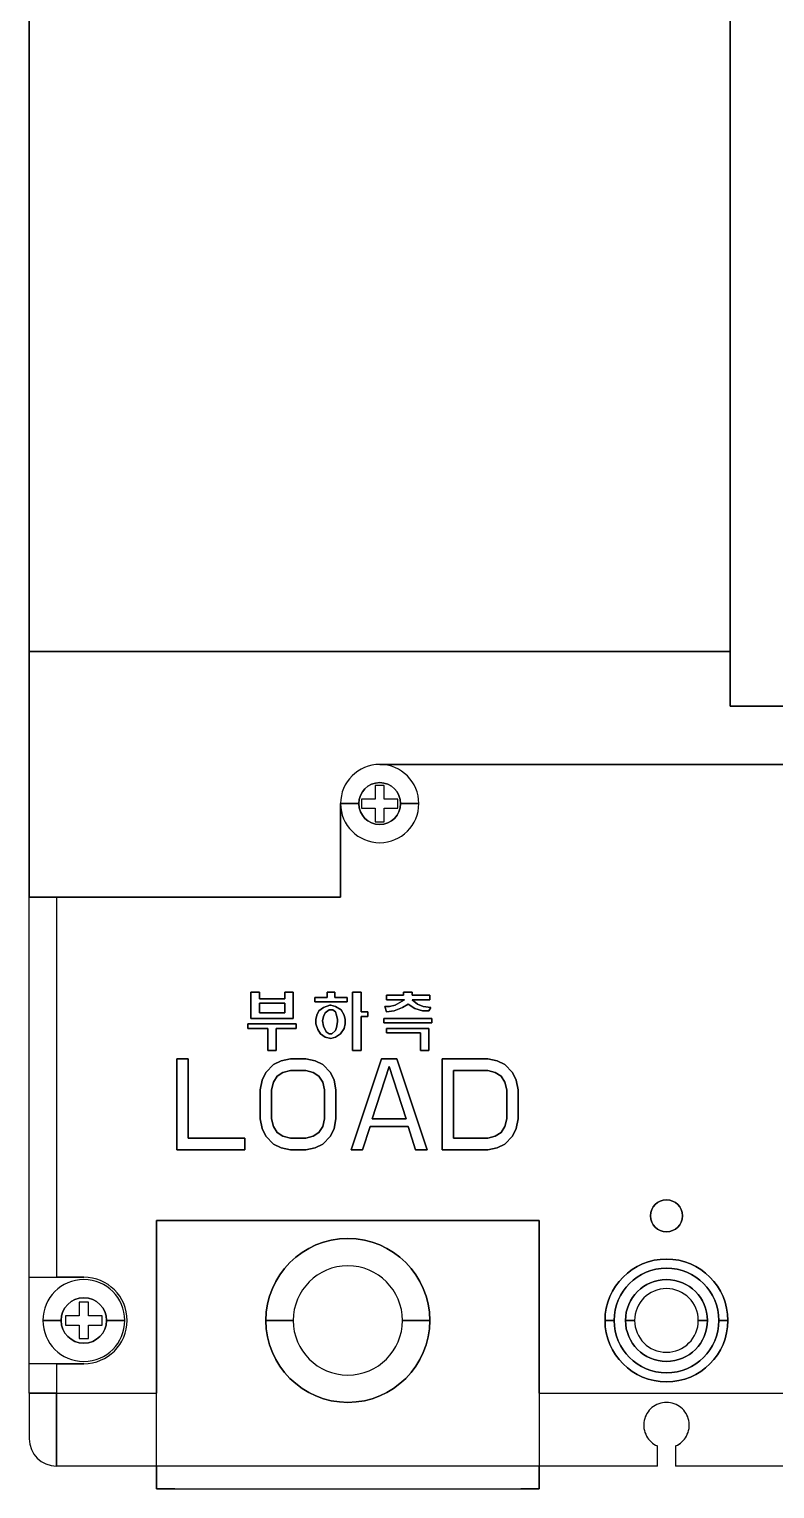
# Model space of a CAD drawing. Header units: inches. Extents: x 0 to 210, y 0 to 280.
# Drawn here: x 0 to 81.9, y 0 to 160.4 of the extents above; entities that cross this region are included whole.
import ezdxf

# ---------------------------------------------------------------- set-up
doc = ezdxf.new("R2010")
doc.units = ezdxf.units.IN

# ---------------------------------------------------------------- blocks, each defined once
blk = doc.blocks.new('ABS(N)803')
for p, q in [((145160.33, 40848.66), (145160.33, 40959.66)), ((145160.33, 40959.66), (145160.33, 40848.66)), ((145083.33, 40854.66), (145083.33, 40950.66)), ((145083.33, 40950.66), (145083.33, 40854.66)), ((145083.33, 40827.66), (145083.33, 40854.66)), ((145083.33, 40854.66), (145083.33, 40827.66)), ((145160.33, 40854.66), (145083.33, 40854.66)), ((145083.33, 40854.66), (145160.33, 40854.66)), ((145216.33, 40848.66), (145160.33, 40848.66)), ((145160.33, 40848.66), (145216.33, 40848.66)), ((145121.83, 40842.26), (145254.83, 40842.26)), ((145254.83, 40842.26), (145121.83, 40842.26)), ((145122.33, 40839.96), (145121.33, 40839.96)), ((145121.33, 40839.96), (145121.33, 40838.46)), ((145122.33, 40839.96), (145121.33, 40839.96)), ((145121.33, 40839.96), (145121.33, 40838.46)), ((145122.33, 40838.46), (145122.33, 40839.96)), ((145122.33, 40838.46), (145122.33, 40839.96)), ((145117.53, 40827.66), (145117.53, 40837.96)), ((145117.53, 40837.96), (145117.53, 40827.66)), ((145117.53, 40837.96), (145119.53, 40837.96)), ((145119.53, 40837.96), (145117.53, 40837.96)), ((145121.33, 40838.46), (145119.83, 40838.46)), ((145119.83, 40838.46), (145119.83, 40837.46)), ((145119.83, 40838.46), (145119.83, 40837.46)), ((145121.33, 40838.46), (145119.83, 40838.46)), ((145123.83, 40838.46), (145122.33, 40838.46)), ((145123.83, 40838.46), (145122.33, 40838.46)), ((145123.83, 40837.46), (145123.83, 40838.46)), ((145123.83, 40837.46), (145123.83, 40838.46)), ((145124.13, 40837.96), (145126.13, 40837.96)), ((145126.13, 40837.96), (145124.13, 40837.96)), ((145119.83, 40837.46), (145121.33, 40837.46)), ((145119.83, 40837.46), (145121.33, 40837.46)), ((145121.33, 40837.46), (145121.33, 40835.96)), ((145121.33, 40837.46), (145121.33, 40835.96)), ((145122.33, 40835.96), (145122.33, 40837.46)), ((145122.33, 40837.46), (145123.83, 40837.46)), ((145122.33, 40837.46), (145123.83, 40837.46)), ((145122.33, 40835.96), (145122.33, 40837.46)), ((145121.33, 40835.96), (145122.33, 40835.96)), ((145121.33, 40835.96), (145122.33, 40835.96)), ((145083.33, 40785.91), (145083.33, 40827.66)), ((145083.33, 40785.91), (145083.33, 40827.66)), ((145083.33, 40827.66), (145117.53, 40827.66)), ((145117.53, 40827.66), (145083.33, 40827.66)), ((145086.33, 40827.66), (145086.33, 40785.91)), ((145086.33, 40827.66), (145086.33, 40785.91)), ((145107.67, 40817.25), (145107.67, 40814.34)), ((145108.61, 40817.25), (145107.67, 40817.25)), ((145107.67, 40814.34), (145107.67, 40817.25)), ((145107.67, 40817.25), (145108.61, 40817.25)), ((145108.61, 40816.52), (145108.61, 40817.25)), ((145108.61, 40817.25), (145108.61, 40816.52)), ((145112.33, 40817.25), (145111.4, 40817.25)), ((145111.4, 40817.25), (145111.4, 40816.52)), ((145111.4, 40816.52), (145111.4, 40817.25)), ((145111.4, 40817.25), (145112.33, 40817.25)), ((145112.33, 40814.34), (145112.33, 40817.25)), ((145112.33, 40817.25), (145112.33, 40814.34)), ((145116.89, 40817.25), (145116.06, 40817.25)), ((145116.06, 40817.25), (145116.06, 40816.64)), ((145116.06, 40816.64), (145116.06, 40817.25)), ((145116.06, 40817.25), (145116.89, 40817.25)), ((145116.89, 40816.64), (145116.89, 40817.25)), ((145116.89, 40817.25), (145116.89, 40816.64)), ((145118.86, 40817.25), (145118.86, 40810.83)), ((145119.79, 40817.25), (145118.86, 40817.25)), ((145118.86, 40810.83), (145118.86, 40817.25)), ((145118.86, 40817.25), (145119.79, 40817.25)), ((145119.79, 40815.07), (145119.79, 40817.25)), ((145119.79, 40817.25), (145119.79, 40815.07)), ((145125.38, 40817.25), (145124.45, 40817.25)), ((145124.45, 40817.25), (145124.45, 40816.89)), ((145124.45, 40816.89), (145124.45, 40817.25)), ((145124.45, 40817.25), (145125.38, 40817.25)), ((145125.38, 40816.89), (145125.38, 40817.25)), ((145125.38, 40817.25), (145125.38, 40816.89)), ((145111.4, 40816.52), (145108.61, 40816.52)), ((145108.61, 40816.52), (145111.4, 40816.52)), ((145108.61, 40816.04), (145111.4, 40816.04)), ((145108.61, 40814.95), (145108.61, 40816.04)), ((145111.4, 40816.04), (145108.61, 40816.04)), ((145108.61, 40816.04), (145108.61, 40814.95)), ((145111.4, 40816.04), (145111.4, 40814.95)), ((145111.4, 40814.95), (145111.4, 40816.04)), ((145114.72, 40816.64), (145114.72, 40816.16)), ((145116.06, 40816.64), (145114.72, 40816.64)), ((145114.72, 40816.16), (145114.72, 40816.64)), ((145114.72, 40816.64), (145116.06, 40816.64)), ((145114.72, 40816.16), (145118.24, 40816.16)), ((145118.24, 40816.16), (145114.72, 40816.16)), ((145115.65, 40815.55), (145115.13, 40815.19)), ((145115.13, 40815.19), (145115.65, 40815.55)), ((145116.37, 40815.8), (145115.65, 40815.55)), ((145115.65, 40815.55), (145116.37, 40815.8)), ((145116.48, 40815.8), (145116.37, 40815.8)), ((145116.37, 40815.8), (145116.48, 40815.8)), ((145116.99, 40815.67), (145116.48, 40815.8)), ((145116.48, 40815.8), (145116.99, 40815.67)), ((145118.24, 40816.64), (145116.89, 40816.64)), ((145116.89, 40816.64), (145118.24, 40816.64)), ((145117.61, 40815.31), (145116.99, 40815.67)), ((145116.99, 40815.67), (145117.61, 40815.31)), ((145118.24, 40816.16), (145118.24, 40816.64)), ((145118.24, 40816.64), (145118.24, 40816.16)), ((145122.9, 40815.67), (145122.38, 40815.67)), ((145122.38, 40815.67), (145122.58, 40815.07)), ((145122.58, 40815.07), (145122.38, 40815.67)), ((145122.38, 40815.67), (145122.9, 40815.67)), ((145122.58, 40816.89), (145122.58, 40816.4)), ((145124.45, 40816.89), (145122.58, 40816.89)), ((145122.58, 40816.4), (145122.58, 40816.89)), ((145122.58, 40816.89), (145124.45, 40816.89)), ((145122.58, 40816.4), (145124.55, 40816.4)), ((145124.55, 40816.4), (145122.58, 40816.4)), ((145123.52, 40815.8), (145122.9, 40815.67)), ((145122.9, 40815.67), (145123.52, 40815.8)), ((145123.41, 40815.19), (145124.35, 40815.55)), ((145124.35, 40815.55), (145123.41, 40815.19)), ((145124.55, 40816.4), (145123.52, 40815.8)), ((145123.52, 40815.8), (145124.55, 40816.4)), ((145124.35, 40815.55), (145124.97, 40815.92)), ((145124.97, 40815.92), (145124.35, 40815.55)), ((145124.97, 40815.92), (145125.69, 40815.43)), ((145125.69, 40815.43), (145124.97, 40815.92)), ((145127.35, 40816.89), (145125.38, 40816.89)), ((145125.38, 40816.89), (145127.35, 40816.89)), ((145126, 40815.92), (145125.38, 40816.4)), ((145125.38, 40816.4), (145127.35, 40816.4)), ((145127.35, 40816.4), (145125.38, 40816.4)), ((145125.38, 40816.4), (145126, 40815.92)), ((145125.69, 40815.43), (145126.52, 40815.19)), ((145126.52, 40815.19), (145125.69, 40815.43)), ((145126.62, 40815.67), (145126, 40815.92)), ((145126, 40815.92), (145126.62, 40815.67)), ((145127.45, 40815.55), (145126.62, 40815.67)), ((145126.62, 40815.67), (145127.45, 40815.55)), ((145127.24, 40815.19), (145127.45, 40815.55)), ((145127.45, 40815.55), (145127.24, 40815.19)), ((145127.35, 40816.4), (145127.35, 40816.89)), ((145127.35, 40816.89), (145127.35, 40816.4)), ((145107.67, 40814.34), (145112.33, 40814.34)), ((145112.33, 40814.34), (145107.67, 40814.34)), ((145111.4, 40814.95), (145108.61, 40814.95)), ((145108.61, 40814.95), (145111.4, 40814.95)), ((145114.92, 40814.71), (145114.82, 40814.22)), ((145114.82, 40814.22), (145114.92, 40814.71)), ((145114.82, 40814.22), (145114.82, 40813.74)), ((145114.82, 40813.74), (145114.82, 40814.22)), ((145115.13, 40815.19), (145114.92, 40814.71)), ((145114.92, 40814.71), (145115.13, 40815.19)), ((145115.54, 40814.1), (145115.65, 40814.58)), ((145115.65, 40814.58), (145115.54, 40814.1)), ((145115.65, 40813.49), (145115.54, 40814.1)), ((145115.54, 40814.1), (145115.65, 40813.49)), ((145115.65, 40814.58), (145115.85, 40814.95)), ((145115.85, 40814.95), (145115.65, 40814.58)), ((145115.85, 40814.95), (145116.27, 40815.31)), ((145116.27, 40815.31), (145115.85, 40814.95)), ((145116.27, 40815.31), (145116.68, 40815.31)), ((145116.68, 40815.31), (145116.27, 40815.31)), ((145116.68, 40815.31), (145116.99, 40815.07)), ((145116.99, 40815.07), (145116.68, 40815.31)), ((145116.99, 40815.07), (145117.1, 40814.71)), ((145117.1, 40814.71), (145116.99, 40815.07)), ((145117.1, 40814.71), (145117.2, 40814.22)), ((145117.2, 40814.22), (145117.1, 40814.71)), ((145117.2, 40813.98), (145117.1, 40813.37)), ((145117.1, 40813.37), (145117.2, 40813.98)), ((145117.2, 40814.22), (145117.2, 40813.98)), ((145117.2, 40813.98), (145117.2, 40814.22)), ((145117.93, 40814.71), (145117.61, 40815.31)), ((145117.61, 40815.31), (145117.93, 40814.71)), ((145118.03, 40814.22), (145117.93, 40814.71)), ((145117.93, 40814.71), (145118.03, 40814.22)), ((145118.03, 40813.74), (145118.03, 40814.22)), ((145118.03, 40814.22), (145118.03, 40813.74)), ((145120.51, 40815.07), (145119.79, 40815.07)), ((145119.79, 40815.07), (145120.51, 40815.07)), ((145119.79, 40810.83), (145119.79, 40814.58)), ((145119.79, 40814.58), (145120.51, 40814.58)), ((145120.51, 40814.58), (145119.79, 40814.58)), ((145119.79, 40814.58), (145119.79, 40810.83)), ((145120.51, 40814.58), (145120.51, 40815.07)), ((145120.51, 40815.07), (145120.51, 40814.58)), ((145122.27, 40814.34), (145122.27, 40813.86)), ((145127.56, 40814.34), (145122.27, 40814.34)), ((145122.27, 40813.86), (145122.27, 40814.34)), ((145122.27, 40814.34), (145127.56, 40814.34)), ((145122.27, 40813.86), (145127.56, 40813.86)), ((145127.56, 40813.86), (145122.27, 40813.86)), ((145122.58, 40815.07), (145123.41, 40815.19)), ((145123.41, 40815.19), (145122.58, 40815.07)), ((145126.52, 40815.19), (145127.24, 40815.19)), ((145127.24, 40815.19), (145126.52, 40815.19)), ((145127.56, 40813.86), (145127.56, 40814.34)), ((145127.56, 40814.34), (145127.56, 40813.86)), ((145107.36, 40813.74), (145107.36, 40813.25)), ((145112.64, 40813.74), (145107.36, 40813.74)), ((145107.36, 40813.25), (145107.36, 40813.74)), ((145107.36, 40813.74), (145112.64, 40813.74)), ((145107.36, 40813.25), (145109.54, 40813.25)), ((145109.54, 40813.25), (145107.36, 40813.25)), ((145109.54, 40813.25), (145109.54, 40810.83)), ((145109.54, 40810.83), (145109.54, 40813.25)), ((145110.47, 40810.83), (145110.47, 40813.25)), ((145110.47, 40813.25), (145112.64, 40813.25)), ((145112.64, 40813.25), (145110.47, 40813.25)), ((145110.47, 40813.25), (145110.47, 40810.83)), ((145112.64, 40813.25), (145112.64, 40813.74)), ((145112.64, 40813.74), (145112.64, 40813.25)), ((145114.82, 40813.74), (145115.03, 40813.13)), ((145115.03, 40813.13), (145114.82, 40813.74)), ((145115.03, 40813.13), (145115.34, 40812.65)), ((145115.34, 40812.65), (145115.03, 40813.13)), ((145115.34, 40812.65), (145115.85, 40812.28)), ((145115.85, 40812.28), (145115.34, 40812.65)), ((145115.96, 40812.89), (145115.65, 40813.49)), ((145115.65, 40813.49), (145115.96, 40812.89)), ((145115.85, 40812.28), (145116.48, 40812.16)), ((145116.48, 40812.16), (145115.85, 40812.28)), ((145116.27, 40812.65), (145115.96, 40812.89)), ((145115.96, 40812.89), (145116.27, 40812.65)), ((145116.58, 40812.65), (145116.27, 40812.65)), ((145116.27, 40812.65), (145116.58, 40812.65)), ((145116.48, 40812.16), (145116.99, 40812.28)), ((145116.99, 40812.28), (145116.48, 40812.16)), ((145116.99, 40813.01), (145116.58, 40812.65)), ((145116.58, 40812.65), (145116.99, 40813.01)), ((145117.1, 40813.37), (145116.99, 40813.01)), ((145116.99, 40813.01), (145117.1, 40813.37)), ((145116.99, 40812.28), (145117.51, 40812.65)), ((145117.51, 40812.65), (145116.99, 40812.28)), ((145117.51, 40812.65), (145117.93, 40813.25)), ((145117.93, 40813.25), (145117.51, 40812.65)), ((145117.93, 40813.25), (145118.03, 40813.74)), ((145118.03, 40813.74), (145117.93, 40813.25)), ((145122.58, 40813.25), (145122.58, 40812.77)), ((145127.24, 40813.25), (145122.58, 40813.25)), ((145122.58, 40812.77), (145122.58, 40813.25)), ((145122.58, 40813.25), (145127.24, 40813.25)), ((145122.58, 40812.77), (145126.31, 40812.77)), ((145126.31, 40812.77), (145122.58, 40812.77)), ((145126.31, 40812.77), (145126.31, 40810.83)), ((145126.31, 40810.83), (145126.31, 40812.77)), ((145127.24, 40810.83), (145127.24, 40813.25)), ((145127.24, 40813.25), (145127.24, 40810.83)), ((145109.54, 40810.83), (145110.47, 40810.83)), ((145110.47, 40810.83), (145109.54, 40810.83)), ((145118.86, 40810.83), (145119.79, 40810.83)), ((145119.79, 40810.83), (145118.86, 40810.83)), ((145126.31, 40810.83), (145127.24, 40810.83)), ((145127.24, 40810.83), (145126.31, 40810.83)), ((145099.53, 40799.91), (145099.53, 40809.91)), ((145099.53, 40809.91), (145100.78, 40809.91)), ((145099.53, 40809.91), (145099.53, 40799.91)), ((145100.78, 40809.91), (145099.53, 40809.91)), ((145100.78, 40809.91), (145100.78, 40801.18)), ((145100.78, 40801.18), (145100.78, 40809.91)), ((145110.16, 40809.27), (145109.33, 40808.42)), ((145109.33, 40808.42), (145110.16, 40809.27)), ((145110.99, 40809.69), (145110.16, 40809.27)), ((145110.16, 40809.27), (145110.99, 40809.69)), ((145112.03, 40809.91), (145110.99, 40809.69)), ((145110.99, 40809.69), (145112.03, 40809.91)), ((145113.7, 40809.91), (145112.03, 40809.91)), ((145112.03, 40809.91), (145113.7, 40809.91)), ((145114.74, 40809.69), (145113.7, 40809.91)), ((145113.7, 40809.91), (145114.74, 40809.69)), ((145115.58, 40809.27), (145114.74, 40809.69)), ((145114.74, 40809.69), (145115.58, 40809.27)), ((145116.41, 40808.42), (145115.58, 40809.27)), ((145115.58, 40809.27), (145116.41, 40808.42)), ((145122.03, 40809.91), (145118.7, 40799.91)), ((145118.7, 40799.91), (145122.03, 40809.91)), ((145120.99, 40803.31), (145122.87, 40809.06)), ((145122.87, 40809.06), (145120.99, 40803.31)), ((145123.7, 40809.91), (145122.03, 40809.91)), ((145122.03, 40809.91), (145123.7, 40809.91)), ((145122.87, 40809.06), (145124.74, 40803.31)), ((145124.74, 40803.31), (145122.87, 40809.06)), ((145127.03, 40799.91), (145123.7, 40809.91)), ((145123.7, 40809.91), (145127.03, 40799.91)), ((145133.7, 40809.91), (145128.7, 40809.91)), ((145128.7, 40809.91), (145128.7, 40799.91)), ((145128.7, 40809.91), (145133.7, 40809.91)), ((145128.7, 40799.91), (145128.7, 40809.91)), ((145134.74, 40809.69), (145133.7, 40809.91)), ((145133.7, 40809.91), (145134.74, 40809.69)), ((145135.58, 40809.27), (145134.74, 40809.69)), ((145134.74, 40809.69), (145135.58, 40809.27)), ((145136.41, 40808.42), (145135.58, 40809.27)), ((145135.58, 40809.27), (145136.41, 40808.42)), ((145108.91, 40807.57), (145108.7, 40806.5)), ((145108.7, 40806.5), (145108.91, 40807.57)), ((145109.33, 40808.42), (145108.91, 40807.57)), ((145108.91, 40807.57), (145109.33, 40808.42)), ((145110.16, 40807.35), (145110.58, 40807.99)), ((145110.58, 40807.99), (145110.16, 40807.35)), ((145110.58, 40807.99), (145111.2, 40808.42)), ((145111.2, 40808.42), (145110.58, 40807.99)), ((145111.2, 40808.42), (145112.03, 40808.63)), ((145112.03, 40808.63), (145111.2, 40808.42)), ((145112.03, 40808.63), (145113.7, 40808.63)), ((145113.7, 40808.63), (145112.03, 40808.63)), ((145113.7, 40808.63), (145114.53, 40808.42)), ((145114.53, 40808.42), (145113.7, 40808.63)), ((145114.53, 40808.42), (145115.16, 40807.99)), ((145115.16, 40807.99), (145114.53, 40808.42)), ((145115.16, 40807.99), (145115.58, 40807.35)), ((145115.58, 40807.35), (145115.16, 40807.99)), ((145116.83, 40807.57), (145116.41, 40808.42)), ((145116.41, 40808.42), (145116.83, 40807.57)), ((145117.03, 40806.5), (145116.83, 40807.57)), ((145116.83, 40807.57), (145117.03, 40806.5)), ((145129.95, 40808.63), (145133.7, 40808.63)), ((145129.95, 40801.18), (145129.95, 40808.63)), ((145133.7, 40808.63), (145129.95, 40808.63)), ((145129.95, 40808.63), (145129.95, 40801.18)), ((145133.7, 40808.63), (145134.53, 40808.42)), ((145134.53, 40808.42), (145133.7, 40808.63)), ((145134.53, 40808.42), (145135.16, 40807.99)), ((145135.16, 40807.99), (145134.53, 40808.42)), ((145135.16, 40807.99), (145135.58, 40807.35)), ((145135.58, 40807.35), (145135.16, 40807.99)), ((145136.83, 40807.57), (145136.41, 40808.42)), ((145136.41, 40808.42), (145136.83, 40807.57)), ((145137.03, 40806.5), (145136.83, 40807.57)), ((145136.83, 40807.57), (145137.03, 40806.5)), ((145108.7, 40806.5), (145108.7, 40803.31)), ((145108.7, 40803.31), (145108.7, 40806.5)), ((145109.95, 40806.5), (145110.16, 40807.35)), ((145110.16, 40807.35), (145109.95, 40806.5)), ((145109.95, 40803.31), (145109.95, 40806.5)), ((145109.95, 40806.5), (145109.95, 40803.31)), ((145115.58, 40807.35), (145115.78, 40806.5)), ((145115.78, 40806.5), (145115.58, 40807.35)), ((145115.78, 40806.5), (145115.78, 40803.31)), ((145115.78, 40803.31), (145115.78, 40806.5)), ((145117.03, 40803.31), (145117.03, 40806.5)), ((145117.03, 40806.5), (145117.03, 40803.31)), ((145135.58, 40807.35), (145135.78, 40806.5)), ((145135.78, 40806.5), (145135.58, 40807.35)), ((145135.78, 40806.5), (145135.78, 40803.31)), ((145135.78, 40803.31), (145135.78, 40806.5)), ((145137.03, 40803.31), (145137.03, 40806.5)), ((145137.03, 40806.5), (145137.03, 40803.31)), ((145108.7, 40803.31), (145108.91, 40802.25)), ((145108.91, 40802.25), (145108.7, 40803.31)), ((145110.16, 40802.46), (145109.95, 40803.31)), ((145109.95, 40803.31), (145110.16, 40802.46)), ((145115.78, 40803.31), (145115.58, 40802.46)), ((145115.58, 40802.46), (145115.78, 40803.31)), ((145116.83, 40802.25), (145117.03, 40803.31)), ((145117.03, 40803.31), (145116.83, 40802.25)), ((145124.74, 40803.31), (145120.99, 40803.31)), ((145120.99, 40803.31), (145124.74, 40803.31)), ((145135.78, 40803.31), (145135.58, 40802.46)), ((145135.58, 40802.46), (145135.78, 40803.31)), ((145136.83, 40802.25), (145137.03, 40803.31)), ((145137.03, 40803.31), (145136.83, 40802.25)), ((145100.78, 40801.18), (145107.03, 40801.18)), ((145107.03, 40801.18), (145100.78, 40801.18)), ((145107.03, 40801.18), (145107.03, 40799.91)), ((145107.03, 40799.91), (145107.03, 40801.18)), ((145108.91, 40802.25), (145109.33, 40801.4)), ((145109.33, 40801.4), (145108.91, 40802.25)), ((145109.33, 40801.4), (145110.16, 40800.55)), ((145110.16, 40800.55), (145109.33, 40801.4)), ((145110.58, 40801.82), (145110.16, 40802.46)), ((145110.16, 40802.46), (145110.58, 40801.82)), ((145111.2, 40801.4), (145110.58, 40801.82)), ((145110.58, 40801.82), (145111.2, 40801.4)), ((145112.03, 40801.18), (145111.2, 40801.4)), ((145111.2, 40801.4), (145112.03, 40801.18)), ((145113.7, 40801.18), (145112.03, 40801.18)), ((145112.03, 40801.18), (145113.7, 40801.18)), ((145114.53, 40801.4), (145113.7, 40801.18)), ((145113.7, 40801.18), (145114.53, 40801.4)), ((145115.16, 40801.82), (145114.53, 40801.4)), ((145114.53, 40801.4), (145115.16, 40801.82)), ((145115.58, 40802.46), (145115.16, 40801.82)), ((145115.16, 40801.82), (145115.58, 40802.46)), ((145115.58, 40800.55), (145116.41, 40801.4)), ((145116.41, 40801.4), (145115.58, 40800.55)), ((145116.41, 40801.4), (145116.83, 40802.25)), ((145116.83, 40802.25), (145116.41, 40801.4)), ((145119.95, 40799.91), (145120.78, 40802.46)), ((145120.78, 40802.46), (145119.95, 40799.91)), ((145120.78, 40802.46), (145124.95, 40802.46)), ((145124.95, 40802.46), (145120.78, 40802.46)), ((145124.95, 40802.46), (145125.78, 40799.91)), ((145125.78, 40799.91), (145124.95, 40802.46)), ((145133.7, 40801.18), (145129.95, 40801.18)), ((145129.95, 40801.18), (145133.7, 40801.18)), ((145134.53, 40801.4), (145133.7, 40801.18)), ((145133.7, 40801.18), (145134.53, 40801.4)), ((145135.16, 40801.82), (145134.53, 40801.4)), ((145134.53, 40801.4), (145135.16, 40801.82)), ((145135.58, 40802.46), (145135.16, 40801.82)), ((145135.16, 40801.82), (145135.58, 40802.46)), ((145135.58, 40800.55), (145136.41, 40801.4)), ((145136.41, 40801.4), (145135.58, 40800.55)), ((145136.41, 40801.4), (145136.83, 40802.25)), ((145136.83, 40802.25), (145136.41, 40801.4)), ((145107.03, 40799.91), (145099.53, 40799.91)), ((145099.53, 40799.91), (145107.03, 40799.91)), ((145110.16, 40800.55), (145110.99, 40800.12)), ((145110.99, 40800.12), (145110.16, 40800.55)), ((145110.99, 40800.12), (145112.03, 40799.91)), ((145112.03, 40799.91), (145110.99, 40800.12)), ((145112.03, 40799.91), (145113.7, 40799.91)), ((145113.7, 40799.91), (145112.03, 40799.91)), ((145113.7, 40799.91), (145114.74, 40800.12)), ((145114.74, 40800.12), (145113.7, 40799.91)), ((145114.74, 40800.12), (145115.58, 40800.55)), ((145115.58, 40800.55), (145114.74, 40800.12)), ((145118.7, 40799.91), (145119.95, 40799.91)), ((145119.95, 40799.91), (145118.7, 40799.91)), ((145125.78, 40799.91), (145127.03, 40799.91)), ((145127.03, 40799.91), (145125.78, 40799.91)), ((145128.7, 40799.91), (145133.7, 40799.91)), ((145133.7, 40799.91), (145128.7, 40799.91)), ((145133.7, 40799.91), (145134.74, 40800.12)), ((145134.74, 40800.12), (145133.7, 40799.91)), ((145134.74, 40800.12), (145135.58, 40800.55)), ((145135.58, 40800.55), (145134.74, 40800.12)), ((145097.33, 40773.16), (145097.33, 40792.16)), ((145097.33, 40792.16), (145139.33, 40792.16)), ((145139.33, 40792.16), (145097.33, 40792.16)), ((145097.33, 40792.16), (145097.33, 40773.16)), ((145139.33, 40792.16), (145139.33, 40773.16)), ((145139.33, 40773.16), (145139.33, 40792.16)), ((145083.33, 40776.41), (145083.33, 40785.91)), ((145083.33, 40785.91), (145086.33, 40785.91)), ((145083.33, 40785.91), (145086.33, 40785.91)), ((145083.33, 40776.41), (145083.33, 40785.91)), ((145089.33, 40785.91), (145086.33, 40785.91)), ((145086.33, 40785.91), (145089.33, 40785.91)), ((145089.83, 40783.16), (145088.83, 40783.16)), ((145088.83, 40783.16), (145088.83, 40781.66)), ((145089.83, 40783.16), (145088.83, 40783.16)), ((145088.83, 40783.16), (145088.83, 40781.66)), ((145089.83, 40781.66), (145089.83, 40783.16)), ((145089.83, 40781.66), (145089.83, 40783.16)), ((145084.83, 40781.16), (145086.83, 40781.16)), ((145086.83, 40781.16), (145084.83, 40781.16)), ((145088.83, 40781.66), (145087.33, 40781.66)), ((145087.33, 40781.66), (145087.33, 40780.66)), ((145087.33, 40781.66), (145087.33, 40780.66)), ((145088.83, 40781.66), (145087.33, 40781.66)), ((145087.33, 40780.66), (145088.83, 40780.66)), ((145087.33, 40780.66), (145088.83, 40780.66)), ((145088.83, 40780.66), (145088.83, 40779.16)), ((145088.83, 40780.66), (145088.83, 40779.16)), ((145091.33, 40781.66), (145089.83, 40781.66)), ((145091.33, 40781.66), (145089.83, 40781.66)), ((145089.83, 40779.16), (145089.83, 40780.66)), ((145089.83, 40780.66), (145091.33, 40780.66)), ((145089.83, 40780.66), (145091.33, 40780.66)), ((145089.83, 40779.16), (145089.83, 40780.66)), ((145091.33, 40780.66), (145091.33, 40781.66)), ((145091.33, 40780.66), (145091.33, 40781.66)), ((145091.83, 40781.16), (145093.83, 40781.16)), ((145093.83, 40781.16), (145091.83, 40781.16)), ((145109.33, 40781.16), (145112.33, 40781.16)), ((145112.33, 40781.16), (145109.33, 40781.16)), ((145124.33, 40781.16), (145127.33, 40781.16)), ((145127.33, 40781.16), (145124.33, 40781.16)), ((145147.58, 40781.16), (145146.58, 40781.16)), ((145146.58, 40781.16), (145147.58, 40781.16)), ((145148.83, 40781.16), (145149.83, 40781.16)), ((145149.83, 40781.16), (145148.83, 40781.16)), ((145156.83, 40781.16), (145157.83, 40781.16)), ((145157.83, 40781.16), (145156.83, 40781.16)), ((145160.08, 40781.16), (145159.08, 40781.16)), ((145159.08, 40781.16), (145160.08, 40781.16)), ((145088.83, 40779.16), (145089.83, 40779.16)), ((145088.83, 40779.16), (145089.83, 40779.16)), ((145083.33, 40773.16), (145083.33, 40776.41)), ((145086.33, 40776.41), (145083.33, 40776.41)), ((145086.33, 40776.41), (145083.33, 40776.41)), ((145083.33, 40773.16), (145083.33, 40776.41)), ((145089.33, 40776.41), (145086.33, 40776.41)), ((145086.33, 40776.41), (145086.33, 40773.16)), ((145086.33, 40776.41), (145089.33, 40776.41)), ((145086.33, 40776.41), (145086.33, 40773.16)), ((145083.33, 40773.16), (145083.33, 40768.16)), ((145086.33, 40773.16), (145083.33, 40773.16)), ((145083.33, 40773.16), (145083.33, 40768.16)), ((145083.33, 40773.16), (145086.33, 40773.16)), ((145086.33, 40773.16), (145097.33, 40773.16)), ((145086.33, 40773.16), (145086.33, 40765.16)), ((145086.33, 40773.16), (145097.33, 40773.16)), ((145086.33, 40765.16), (145086.33, 40773.16)), ((145097.33, 40765.16), (145097.33, 40773.16)), ((145097.33, 40765.16), (145097.33, 40773.16)), ((145139.33, 40773.16), (145167.33, 40773.16)), ((145139.33, 40773.16), (145139.33, 40765.16)), ((145139.33, 40773.16), (145167.33, 40773.16)), ((145139.33, 40773.16), (145139.33, 40765.16)), ((145152.33, 40765.16), (145152.33, 40767.37)), ((145152.33, 40765.16), (145152.33, 40767.37)), ((145154.33, 40767.37), (145154.33, 40765.16)), ((145154.33, 40767.37), (145154.33, 40765.16)), ((145097.33, 40765.16), (145086.33, 40765.16)), ((145097.33, 40765.16), (145086.33, 40765.16)), ((145099.33, 40765.16), (145097.33, 40765.16)), ((145099.33, 40765.16), (145097.33, 40765.16)), ((145097.33, 40762.66), (145097.33, 40765.16)), ((145097.33, 40765.16), (145097.33, 40762.66)), ((145137.33, 40765.16), (145099.33, 40765.16)), ((145137.33, 40765.16), (145099.33, 40765.16)), ((145139.33, 40765.16), (145137.33, 40765.16)), ((145139.33, 40765.16), (145137.33, 40765.16)), ((145152.33, 40765.16), (145139.33, 40765.16)), ((145152.33, 40765.16), (145139.33, 40765.16)), ((145139.33, 40765.16), (145139.33, 40762.66)), ((145139.33, 40762.66), (145139.33, 40765.16)), ((145167.33, 40765.16), (145154.33, 40765.16)), ((145167.33, 40765.16), (145154.33, 40765.16)), ((145097.33, 40762.66), (145099.33, 40762.66)), ((145099.33, 40762.66), (145097.33, 40762.66)), ((145099.33, 40762.66), (145137.33, 40762.66)), ((145099.33, 40762.66), (145137.33, 40762.66)), ((145137.33, 40762.66), (145139.33, 40762.66)), ((145139.33, 40762.66), (145137.33, 40762.66))]:
    blk.add_line(p, q)
for centre, radius in [((145121.83, 40837.96), 2.3), ((145153.33, 40792.66), 1.75), ((145118.33, 40781.16), 9), ((145153.33, 40781.16), 6.75), ((145153.33, 40781.16), 5.75), ((145153.33, 40781.16), 4.5), ((145089.33, 40781.16), 2.5)]:
    blk.add_circle(centre, radius)
for centre, radius, start, end in [((145121.83, 40837.96), 4.3, 90, 180), ((145121.83, 40837.96), 4.3, 180, 90), ((145121.83, 40837.96), 4.3, 90, 180), ((145121.83, 40837.96), 4.3, 0, 90), ((145121.83, 40837.96), 2.3, 0, 180), ((145121.83, 40837.96), 4.3, 180, 0), ((145121.83, 40837.96), 2.3, 180, 0), ((145153.33, 40792.66), 1.75, 0, 180), ((145153.33, 40792.66), 1.75, 180, 0), ((145118.33, 40781.16), 9, 0, 180), ((145118.33, 40781.16), 6, 0, 180), ((145118.33, 40781.16), 6, 0, 180), ((145153.33, 40781.16), 6.75, 0, 180), ((145153.33, 40781.16), 5.75, 0, 180), ((145089.33, 40781.16), 4.5, 0, 180), ((145089.33, 40781.16), 4.5, 0, 180), ((145089.33, 40781.16), 4.75, 270, 90), ((145089.33, 40781.16), 4.75, 270, 90), ((145153.33, 40781.16), 4.5, 0, 180), ((145089.33, 40781.16), 2.5, 0, 180), ((145153.33, 40781.16), 3.5, 0, 180), ((145153.33, 40781.16), 3.5, 0, 180), ((145089.33, 40781.16), 4.5, 180, 0), ((145089.33, 40781.16), 4.5, 180, 0), ((145089.33, 40781.16), 2.5, 180, 0), ((145118.33, 40781.16), 9, 180, 0), ((145118.33, 40781.16), 6, 180, 0), ((145118.33, 40781.16), 6, 180, 0), ((145153.33, 40781.16), 6.75, 180, 0), ((145153.33, 40781.16), 5.75, 180, 0), ((145153.33, 40781.16), 4.5, 180, 0), ((145153.33, 40781.16), 3.5, 180, 0), ((145153.33, 40781.16), 3.5, 180, 0), ((145086.33, 40768.16), 3, 180, 270), ((145086.33, 40768.16), 3, 180, 270)]:
    blk.add_arc(centre, radius, start, end)
for points in [[(145154.33, 40767.37), (145154.87, 40767.61), (145155.27, 40767.98), (145155.52, 40768.45), (145155.67, 40768.71), (145155.76, 40768.99), (145155.81, 40769.3), (145155.85, 40769.58), (145155.84, 40769.87), (145155.78, 40770.17), (145155.73, 40770.44), (145155.62, 40770.7), (145155.48, 40770.95), (145155.33, 40771.19), (145155.14, 40771.41), (145154.92, 40771.59), (145154.71, 40771.77), (145154.45, 40771.91), (145154.18, 40772.01), (145153.91, 40772.11), (145153.62, 40772.16), (145153.33, 40772.16), (145153.05, 40772.16), (145152.76, 40772.11), (145152.49, 40772.01), (145152.22, 40771.91), (145151.96, 40771.77), (145151.74, 40771.59), (145151.52, 40771.41), (145151.34, 40771.19), (145151.19, 40770.95), (145151.05, 40770.7), (145150.94, 40770.44), (145150.89, 40770.17), (145150.83, 40769.87), (145150.82, 40769.58), (145150.86, 40769.3), (145150.9, 40768.99), (145151, 40768.71), (145151.15, 40768.45), (145151.4, 40767.98), (145151.8, 40767.61), (145152.33, 40767.37)], [(145154.33, 40767.37), (145154.87, 40767.6), (145155.26, 40767.98), (145155.52, 40768.45), (145155.67, 40768.71), (145155.76, 40768.99), (145155.81, 40769.3), (145155.85, 40769.58), (145155.84, 40769.87), (145155.78, 40770.17), (145155.73, 40770.44), (145155.62, 40770.7), (145155.48, 40770.95), (145155.33, 40771.19), (145155.14, 40771.41), (145154.92, 40771.59), (145154.71, 40771.77), (145154.45, 40771.91), (145154.18, 40772.01), (145153.91, 40772.11), (145153.62, 40772.16), (145153.33, 40772.16), (145153.05, 40772.16), (145152.76, 40772.11), (145152.49, 40772.01), (145152.22, 40771.91), (145151.96, 40771.77), (145151.74, 40771.59), (145151.52, 40771.41), (145151.34, 40771.19), (145151.19, 40770.95), (145151.05, 40770.7), (145150.94, 40770.44), (145150.89, 40770.17), (145150.83, 40769.87), (145150.82, 40769.58), (145150.86, 40769.3), (145150.9, 40768.99), (145151, 40768.71), (145151.15, 40768.45), (145151.4, 40767.98), (145151.8, 40767.6), (145152.33, 40767.37)]]:
    blk.add_open_spline(points, degree=3, knots=[0, 0, 0, 0, 0.128197, 0.128197, 0.128197, 0.19946, 0.19946, 0.19946, 0.264856, 0.264856, 0.264856, 0.324907, 0.324907, 0.324907, 0.383139, 0.383139, 0.383139, 0.441402, 0.441402, 0.441402, 0.500002, 0.500002, 0.500002, 0.558601, 0.558601, 0.558601, 0.616863, 0.616863, 0.616863, 0.675097, 0.675097, 0.675097, 0.735148, 0.735148, 0.735148, 0.800546, 0.800546, 0.800546, 0.871805, 0.871805, 0.871805, 1, 1, 1, 1])

msp = doc.modelspace()

# ---------------------------------------------------------------- block references
msp.add_blockref('ABS(N)803', (-145083.33, -40762.66))

doc.saveas('drawing.dxf')
